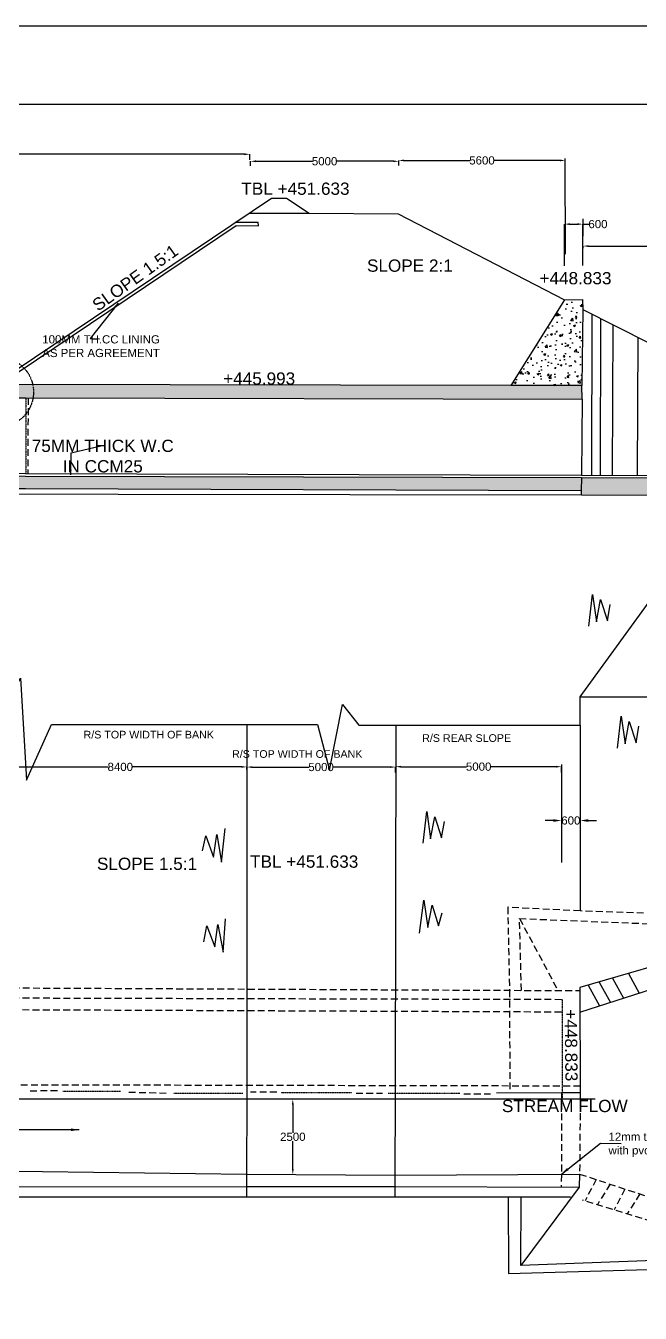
# Model space of a CAD drawing. Header units: inches. Extents: x -90004 to 33256, y -23519 to 53185.
# Drawn here: x -32212 to -9695, y 6005 to 53185 of the extents above; entities that cross this region are included whole.
import ezdxf

# ---------------------------------------------------------------- set-up
doc = ezdxf.new("R2010")
doc.units = ezdxf.units.IN
doc.header["$MEASUREMENT"] = 0
doc.linetypes.add('HIDDEN2', pattern=[0.1875, 0.125, -0.0625])
for name, color, linetype in [('DIM', 7, 'Continuous'), ('DIMENSION', 255, 'Continuous'), ('DRAWING', 7, 'Continuous'), ('HATCH', 7, 'Continuous'), ('TEXT', 255, 'Continuous')]:
    doc.layers.add(name, color=color, linetype=linetype)
doc.styles.get("Standard").update_dxf_attribs({"font": 'arial.ttf'})
doc.dimstyles.new('HOZ', dxfattribs={"dimtxt": 300, "dimasz": 200, "dimexe": 0.18, "dimexo": 0.0625, "dimgap": 0.09, "dimtad": 0, "dimtih": 1, "dimtoh": 1, "dimdec": 0, "dimzin": 0, "dimdsep": 46, "dimtxsty": 'Standard', "dimcen": 0, "dimadec": 0, "dimazin": 0, "dimtfac": 1, "dimtdec": 0, "dimtofl": 0, "dimtmove": 0, "dimatfit": 3, "dimfxl": 1, "dimtolj": 1, "dimtzin": 0, "dimarcsym": 0})
doc.dimstyles.get("Standard").update_dxf_attribs({"dimtxt": 300, "dimasz": 300, "dimexe": 0.18, "dimexo": 0.0625, "dimgap": 0.09, "dimtad": 0, "dimtih": 1, "dimtoh": 1, "dimdec": 4, "dimzin": 0, "dimdsep": 46, "dimtxsty": 'Standard', "dimcen": 0.15625, "dimadec": 0, "dimazin": 0, "dimtfac": 1, "dimtdec": 4, "dimtofl": 0, "dimtmove": 0, "dimatfit": 3, "dimfxl": 1, "dimtolj": 1, "dimtzin": 0, "dimarcsym": 0})
picture_1 = doc.add_image_def('image1.jpg', size_in_pixel=(6504, 4064))
pattern_1 = [(50, (0, 0), (717.26, -62.752), [75, -825]), (355, (0, 0), (-138.7513, 752.192), [60, -660]), (100.4514, (59.8, -5.2), (578.5094, 689.4395), [63.74, -701.142]), (46.1842, (0, 200), (1067.241, -165.519), [112.5, -1237.5]), (96.6356, (88.9, 186.2), (934.663, 974.118), [95.61, -1051.713]), (351.1842, (0, 200), (934.662, 974.119), [90, -990]), (21, (100, 150), (596.907, -402.619), [75, -825]), (326, (100, 150), (243.3153, 725.15), [60, -660]), (71.4514, (149.74, 116.45), (840.2226, 322.5305), [63.74, -701.142]), (37.5, (0, 0), (12.15986, 332.89385), [0, -652, 0, -670, 0, -662.5]), (7.5, (0, 0), (263.0695, 394.4117), [0, -382, 0, -637, 0, -252.5]), (327.5, (-223, 0), (533.8224, -22.5549), [0, -250, 0, -780, 0, -1035]), (317.5, (-323, 0), (583.1862, 100.105), [0, -325, 0, -518, 0, -735])]

# ---------------------------------------------------------------- blocks, each defined once
blk = doc.blocks.new('*D33')
at = {"layer": 'Defpoints', "color": 0, "transparency": 16777216}
for p in [(-33394, 25988), (-24111, 26024), (-24111, 25992)]:
    blk.add_point(p, dxfattribs=at)
at = {"layer": 'DIM', "color": 0, "lineweight": -2, "transparency": 16777216}
for p, q in [((-33394, 25988), (-33394, 26025)), ((-33194, 26024), (-29196, 26024)), ((-24311, 26024), (-28300, 26024)), ((-24111, 25992), (-24111, 26025))]:
    blk.add_line(p, q, dxfattribs=at)
at = {"layer": 'DIM', "color": 0, "transparency": 16777216}
for points in [[(-33194, 26058), (-33194, 25991), (-33394, 26024)], [(-24311, 26058), (-24311, 25991), (-24111, 26024)]]:
    blk.add_solid(points, dxfattribs=at)
at = {"layer": 'DIM', "color": 0, "transparency": 16777216, "insert": (-28748, 26024), "char_height": 300, "attachment_point": 5}
blk.add_mtext('\\A1;8400', dxfattribs=at)
blk = doc.blocks.new('*D34')
at = {"layer": 'Defpoints', "color": 0, "transparency": 16777216}
for p in [(-18658, 26019), (-24111, 25924), (-18658, 25915)]:
    blk.add_point(p, dxfattribs=at)
at = {"layer": 'DIM', "color": 0, "lineweight": -2, "transparency": 16777216}
for p, q in [((-24111, 25925), (-24111, 26020)), ((-23911, 26019), (-21840, 26019)), ((-18858, 26019), (-20945, 26019)), ((-18658, 25915), (-18658, 26020))]:
    blk.add_line(p, q, dxfattribs=at)
at = {"layer": 'DIM', "color": 0, "transparency": 16777216}
for points in [[(-23911, 26053), (-23911, 25986), (-24111, 26019)], [(-18858, 26053), (-18858, 25986), (-18658, 26019)]]:
    blk.add_solid(points, dxfattribs=at)
at = {"layer": 'DIM', "color": 0, "transparency": 16777216, "insert": (-21392, 26019), "char_height": 300, "attachment_point": 5}
blk.add_mtext('\\A1;5000', dxfattribs=at)
blk = doc.blocks.new('*D35')
at = {"layer": 'Defpoints', "color": 0, "transparency": 16777216}
for p in [(-12579, 26033), (-18658, 25818), (-12579, 25818)]:
    blk.add_point(p, dxfattribs=at)
at = {"layer": 'DIM', "color": 0, "lineweight": -2, "transparency": 16777216}
for p, q in [((-18658, 25818), (-18658, 26033)), ((-18458, 26033), (-16064, 26033)), ((-12779, 26033), (-15169, 26033)), ((-12579, 25818), (-12579, 26033))]:
    blk.add_line(p, q, dxfattribs=at)
at = {"layer": 'DIM', "color": 0, "transparency": 16777216}
for points in [[(-18458, 26067), (-18458, 26000), (-18658, 26033)], [(-12779, 26067), (-12779, 26000), (-12579, 26033)]]:
    blk.add_solid(points, dxfattribs=at)
at = {"layer": 'DIM', "color": 0, "transparency": 16777216, "insert": (-15616, 26033), "char_height": 300, "attachment_point": 5}
blk.add_mtext('\\A1;5000', dxfattribs=at)
blk = doc.blocks.new('*D8')
at = {"layer": 'Defpoints', "color": 0, "transparency": 16777216}
for p in [(-52939, 48377), (-23999, 48476), (-23999, 48272)]:
    blk.add_point(p, dxfattribs=at)
at = {"layer": 'DIM', "color": 0, "lineweight": -2, "transparency": 16777216}
for p, q in [((-52939, 48377), (-52939, 48476)), ((-52739, 48476), (-39035, 48476)), ((-24199, 48476), (-37902, 48476)), ((-23999, 48272), (-23999, 48476))]:
    blk.add_line(p, q, dxfattribs=at)
at = {"layer": 'DIM', "color": 0, "transparency": 16777216}
for points in [[(-52739, 48509), (-52739, 48442), (-52939, 48476)], [(-24199, 48509), (-24199, 48442), (-23999, 48476)]]:
    blk.add_solid(points, dxfattribs=at)
at = {"layer": 'DIM', "color": 0, "transparency": 16777216, "insert": (-38469, 48476), "char_height": 300, "attachment_point": 5}
blk.add_mtext('\\A1;26300', dxfattribs=at)
blk = doc.blocks.new('*D9')
at = {"layer": 'Defpoints', "color": 0, "transparency": 16777216}
for p in [(-18546, 48218), (-23977, 48056), (-18546, 48064)]:
    blk.add_point(p, dxfattribs=at)
at = {"layer": 'DIM', "color": 0, "lineweight": -2, "transparency": 16777216}
for p, q in [((-23977, 48057), (-23977, 48218)), ((-23777, 48218), (-21709, 48218)), ((-18746, 48218), (-20814, 48218)), ((-18546, 48065), (-18546, 48218))]:
    blk.add_line(p, q, dxfattribs=at)
at = {"layer": 'DIM', "color": 0, "transparency": 16777216}
for points in [[(-23777, 48252), (-23777, 48185), (-23977, 48218)], [(-18746, 48252), (-18746, 48185), (-18546, 48218)]]:
    blk.add_solid(points, dxfattribs=at)
at = {"layer": 'DIM', "color": 0, "transparency": 16777216, "insert": (-21261, 48218), "char_height": 300, "attachment_point": 5}
blk.add_mtext('\\A1;5000', dxfattribs=at)
blk = doc.blocks.new('*D10')
at = {"layer": 'Defpoints', "color": 0, "transparency": 16777216}
for p in [(-12441, 48249), (-12441, 48141), (-18546, 48065)]:
    blk.add_point(p, dxfattribs=at)
at = {"layer": 'DIM', "color": 0, "lineweight": -2, "transparency": 16777216}
for p, q in [((-18546, 48065), (-18546, 48249)), ((-18346, 48249), (-15941, 48249)), ((-12641, 48249), (-15046, 48249)), ((-12441, 48141), (-12441, 48249))]:
    blk.add_line(p, q, dxfattribs=at)
at = {"layer": 'DIM', "color": 0, "transparency": 16777216}
for points in [[(-18346, 48282), (-18346, 48216), (-18546, 48249)], [(-12641, 48282), (-12641, 48216), (-12441, 48249)]]:
    blk.add_solid(points, dxfattribs=at)
at = {"layer": 'DIM', "color": 0, "transparency": 16777216, "insert": (-15494, 48249), "char_height": 300, "attachment_point": 5}
blk.add_mtext('\\A1;5600', dxfattribs=at)
blk = doc.blocks.new('*D11')
at = {"layer": 'Defpoints', "color": 0, "transparency": 16777216}
for p in [(-11796, 45915), (-12470, 44382), (-11796, 44395)]:
    blk.add_point(p, dxfattribs=at)
at = {"layer": 'DIM', "color": 0, "lineweight": -2, "transparency": 16777216}
for p, q in [((-12470, 44382), (-12470, 45915)), ((-12270, 45915), (-11996, 45915)), ((-11796, 44395), (-11796, 45915)), ((-11796, 45915), (-11577, 45915))]:
    blk.add_line(p, q, dxfattribs=at)
at = {"layer": 'DIM', "color": 0, "transparency": 16777216}
for points in [[(-12270, 45948), (-12270, 45882), (-12470, 45915)], [(-11996, 45948), (-11996, 45882), (-11796, 45915)]]:
    blk.add_solid(points, dxfattribs=at)
at = {"layer": 'DIM', "color": 0, "transparency": 16777216, "insert": (-11245, 45915), "char_height": 300, "attachment_point": 5}
blk.add_mtext('\\A1;600', dxfattribs=at)
blk = doc.blocks.new('*D12')
at = {"layer": 'Defpoints', "color": 0, "transparency": 16777216}
for p in [(-11787, 45035), (2270, 45112), (2270, 44980)]:
    blk.add_point(p, dxfattribs=at)
at = {"layer": 'DIM', "color": 0, "lineweight": -2, "transparency": 16777216}
for p, q in [((-11787, 45035), (-11787, 45112)), ((-11587, 45112), (-5309, 45112)), ((2070, 45112), (-4209, 45112)), ((2270, 44980), (2270, 45112))]:
    blk.add_line(p, q, dxfattribs=at)
at = {"layer": 'DIM', "color": 0, "transparency": 16777216}
for points in [[(-11587, 45145), (-11587, 45078), (-11787, 45112)], [(2070, 45145), (2070, 45078), (2270, 45112)]]:
    blk.add_solid(points, dxfattribs=at)
at = {"layer": 'DIM', "color": 0, "transparency": 16777216, "insert": (-4759, 45112), "char_height": 300, "attachment_point": 5}
blk.add_mtext('\\A1;12830', dxfattribs=at)
blk = doc.blocks.new('*D47')
at = {"layer": 'Defpoints', "color": 0, "transparency": 16777216}
for p in [(-22389, 13845), (-22426, 11092), (-22408, 11092)]:
    blk.add_point(p, dxfattribs=at)
at = {"layer": 'DIM', "color": 0, "lineweight": -2, "transparency": 16777216}
for p, q in [((-22389, 13845), (-22427, 13845)), ((-22426, 13645), (-22426, 12622)), ((-22426, 11292), (-22426, 12316)), ((-22408, 11092), (-22427, 11092))]:
    blk.add_line(p, q, dxfattribs=at)
at = {"layer": 'DIM', "color": 0, "transparency": 16777216}
for points in [[(-22460, 13645), (-22393, 13645), (-22426, 13845)], [(-22460, 11292), (-22393, 11292), (-22426, 11092)]]:
    blk.add_solid(points, dxfattribs=at)
at = {"layer": 'DIM', "color": 0, "transparency": 16777216, "insert": (-22426, 12469), "char_height": 300, "attachment_point": 5}
blk.add_mtext('\\A1;2500', dxfattribs=at)
blk = doc.blocks.new('*D67')
at = {"layer": 'Defpoints', "color": 0, "transparency": 16777216}
for p in [(-12579, 24068), (-11897, 24068), (-11897, 24061)]:
    blk.add_point(p, dxfattribs=at)
at = {"layer": 'DIMENSION', "color": 0, "lineweight": -2, "transparency": 16777216}
for p, q in [((-12579, 24068), (-12579, 24061)), ((-11897, 24068), (-11897, 24061)), ((-12879, 24061), (-13179, 24061)), ((-11597, 24061), (-11297, 24061))]:
    blk.add_line(p, q, dxfattribs=at)
at = {"layer": 'DIMENSION', "color": 0, "transparency": 16777216}
for points in [[(-12879, 24111), (-12879, 24011), (-12579, 24061)], [(-11597, 24111), (-11597, 24011), (-11897, 24061)]]:
    blk.add_solid(points, dxfattribs=at)
at = {"layer": 'DIMENSION', "color": 0, "transparency": 16777216, "insert": (-12238, 24061), "char_height": 300, "attachment_point": 5}
blk.add_mtext('\\A1;600', dxfattribs=at)

msp = doc.modelspace()

# ---------------------------------------------------------------- hatches: boundary and pattern name
at = {"layer": 'HATCH'}
h = msp.add_hatch(dxfattribs=at)
h.set_pattern_fill('AR-CONC', color=256, scale=100, style=0)
h.set_pattern_definition(pattern_1)
h.paths.add_polyline_path([(-68937.96418, 43244.34164), (-69616.95025, 43244.34164), (-69616.95025, 42912.63273), (-69627.69538, 40113.9367), (-66986.91997, 40101.02516)])
h.paths.add_polyline_path([(-61071.78848, 40089.31133), (-66986.91997, 40101.02516), (-69627.69538, 40113.9367), (-69629.60274, 39617.14292), (-61072.75635, 39600.5663)])
h.paths.add_polyline_path([(-44919.85446, 40057.32538), (-61071.78848, 40089.31133), (-61072.75635, 39600.5663), (-44920.81714, 39571.19925)])
h.paths.add_polyline_path([(-40658.0382, 40079.12999), (-43755.25186, 40089.37435), (-44919.85485, 40057.12941), (-44920.81048, 39574.56408), (-44920.73832, 39571.19911), (-40659.79467, 39548.09192)])
h.paths.add_polyline_path([(-34464.03339, 40058.64268), (-40658.0382, 40079.12999), (-40659.79467, 39548.09192), (-34480.37808, 39545.21842, -0.0423680239), (-34498.76853, 39761.86103, -0.0583206493)])
h.paths.add_polyline_path([(-31928.29167, 39761.86103, 0.0545638021), (-31958.72159, 40039.87798), (-33175.21979, 40042.7794), (-33355.16972, 40054.97499), (-34464.03339, 40058.64268, 0.0583206493), (-34498.76853, 39761.86103, 0.0423680239), (-34480.37808, 39545.21842), (-32204.01362, 39544.15989), (-31946.95667, 39543.61901, 0.0426842582)])
h.paths.add_polyline_path([(-11832.1661, 40007.32493), (-14431.07258, 39998.07341), (-31958.72159, 40039.87798, -0.0545638021), (-31928.29167, 39761.86103, -0.0426842582), (-31946.95667, 39543.61901), (-11822.52888, 39501.27437)])
h = msp.add_hatch(dxfattribs=at)
h.set_pattern_fill('AR-CONC', color=256, scale=500, style=0)
h.paths.add_polyline_path([(-14431.07258, 39998.07341), (-11832.1661, 40007.32493), (-11803.95456, 42786.34252), (-11815.17602, 43149.50912), (-12474.99798, 43136.05836)])
h = msp.add_hatch(dxfattribs=at)
h.set_pattern_fill('AR-CONC', color=256, scale=100, style=0)
h.paths.add_polyline_path([(-14431.07258, 39998.07341), (-11832.1661, 40007.32493), (-11803.95456, 42786.34252), (-11815.17602, 43149.50912), (-12474.99798, 43136.05836)])
h = msp.add_hatch(dxfattribs=at)
h.set_pattern_fill('AR-CONC', color=256, scale=100, style=0)
h.set_pattern_definition(pattern_1)
h.paths.add_polyline_path([(2240.80464, 36592.72438), (-11847.91201, 36625.70814), (-11862.14299, 36146.67992), (-11862.36896, 35998.90064), (-11848.65604, 35998.87968), (1375.60498, 35945.87144), (1747.8536, 35390.00412), (2237.02097, 35384.09784)])
h.paths.add_polyline_path([(-11847.91201, 36625.70814), (-32220.83312, 36679.5476), (-37322.81975, 36698.03251), (-44854.75249, 36719.64301), (-44861.6711, 36719.65833), (-44863.64747, 36249.31001), (-37323.59137, 36217.62736), (-32225.86423, 36219.11476), (-11862.14299, 36146.67992)])

# ---------------------------------------------------------------- linework, layer by layer
at = {"layer": 'DRAWING', "const_width": 50}
msp.add_lwpolyline([(-88905.40536, 50303.80206), (33231.31648, 50303.80206), (33231.31648, -18764.56638), (-88905.40536, -18764.56638)], close=True, dxfattribs=at)
at = {"layer": 'DRAWING'}
for points in [[(-12454.85123, 48324.38699), (-12443.6122, 44810.2327)], [(-87961.40493, 41239.11265), (-78969.96392, 41254.17626), (-78941.11396, 41206.14666), (-72970.25323, 41196.34944), (-69616.95025, 42912.63273), (-69616.95025, 43244.34164), (-68937.96418, 43244.34164), (-62792.14726, 46374.03713), (-55167.79586, 46371.97184), (-54342.16822, 46921.30855), (-53770.34644, 46911.62754), (-52980.32094, 46379.15382), (-52462.54534, 46028.92207), (-43755.25186, 40089.37435), (-33355.16972, 40054.97499), (-23204.77116, 46869.73349), (-22653.40157, 46861.97639), (-21826.30873, 46312.89708), (-18568.61648, 46296.86532), (-12474.99798, 43136.05836), (-11815.17602, 43149.50912), (-11803.95456, 42786.34252), (-6932.51207, 40334.32092)], [(-24033.6039, 46313.27307), (-21826.30873, 46312.89708)], [(-33175.21979, 40042.7794), (-24500.17595, 45859.24522), (-23683.50138, 45858.06112), (-23690.61324, 45972.90647), (-24541.33241, 45972.39512)], [(-11799.05036, 44826.16053), (-11782.98991, 46107.81458)], [(-12474.99798, 43136.05836), (-14431.07258, 39998.07341)], [(-11803.95456, 42786.34252), (-11832.1661, 40007.32493)], [(-11469.86293, 42618.1788), (-11486.80744, 36721.02903)], [(-11148.0578, 42456.19944), (-11164.53955, 36720.10305)], [(-10702.46024, 42231.90964), (-10718.30121, 36718.82085)], [(-9789.53302, 36716.15219), (-9777.14477, 41766.15571)], [(-40659.79467, 39548.09192), (-32204.01362, 39544.15989), (-11822.52888, 39501.27437), (-11832.1661, 40007.32493), (-14431.07258, 39998.07341), (-33175.21979, 40042.7794), (-33355.16972, 40054.97499)], [(-11822.52888, 39501.27437), (-11848.79323, 36722.06914)], [(-87963.83411, 37492.76545), (-78001.01199, 37473.90934), (-77546.89146, 36756.87781), (-76472.53841, 36766.87617), (-74787.10915, 36763.83736), (-69640.55974, 36763.263), (-52449.45653, 36736.45918), (-44854.75249, 36719.64301), (-37322.81975, 36698.03251), (-32220.83312, 36679.5476), (-11847.91201, 36625.70814), (2240.80464, 36592.72438)], [(-78982.16968, 36867.34037), (-77613.6449, 36862.27784), (-44861.47636, 36807.60888), (-37326.28622, 36789.75498), (-32219.50003, 36774.69822), (-11848.79323, 36722.06914), (2240.80464, 36681.58495)], [(-11847.91201, 36625.70814), (-11862.14299, 36146.67992)], [(-11848.65604, 35998.87968), (1375.60498, 35945.87144), (1747.8536, 35390.00412), (2237.02097, 35384.09784), (2240.80464, 36592.72438)], [(-78098.81563, 36128.38857), (-69643.0295, 36119.98585), (-37322.34756, 36037.83151), (-11848.65604, 35998.87968)], [(-11862.14299, 36146.67992), (-32225.86423, 36219.11476), (-37323.59137, 36217.62736), (-44854.80802, 36249.27287), (-69642.43913, 36273.75433)], [(-11862.14299, 36146.67992), (-11862.36896, 35998.90064)], [(-11896.65123, 28592.85564), (-8035.0019, 33900.68804), (5210.48728, 33833.05123), (12617.02511, 33810.73052)], [(-11575.34248, 31179.57335), (-11439.17047, 32346.07966), (-11298.58647, 31341.49267), (-11147.18811, 32155.2442), (-10894.85767, 31373.89872), (-10793.92514, 31982.41196)], [(-33383.80482, 27622.2263), (-33276.80929, 27622.2263), (-32409.83302, 29282.45958), (-32189.35074, 25537.55462), (-31269.38846, 27574.1943)], [(-21525.60121, 27574.1943), (-21077.90259, 25902.20694), (-20609.5402, 28311.21348), (-20005.06229, 27552.27069)], [(-20005.06229, 27552.27069), (-18654.92318, 27552.27069), (-11896.65123, 27552.27069), (-11896.65123, 28592.85564), (-8072.40279, 28592.85564), (-8072.40279, 20617.70412)], [(-14528.68858, 10264.66419), (-14520.34742, 7458.81652), (-8124.03938, 7647.36169), (-42.83959, 4961.90092), (-116.78845, -24.34195), (2517.35977, -35.63285), (2552.74343, 6744.74701), (2128.33521, 6912.85763), (2122.17027, 21689.49361), (2165.42252, 27215.94213), (2170.57413, 27896.48903), (1509.84662, 27888.9031), (1475.61713, 22208.77434), (-7348.76822, 19257.85659), (-11911.27855, 17936.21628), (-11891.75477, 14084.67124), (-12576.68874, 14078.37026), (-14967.79452, 14073.40772)], [(-10525.26717, 26713.06549), (-10389.09516, 27879.5718), (-10248.51116, 26874.98481), (-10097.11281, 27688.73633), (-9844.78236, 26907.39086), (-9743.84983, 27515.9041)], [(-79025.00818, 27553.76512), (-79025.00818, 21852.27992), (-79025.00818, 14131.32151), (-79105.11945, 6840.4537), (-79581.54825, 6621.54335), (-79566.24186, -297.26088), (-76702.18464, -283.6769), (-76708.76733, 4885.67784), (-73151.95399, 6748.84373), (-69114.23278, 7114.94996), (-67115.87136, 7123.86118), (-67128.88576, 10264.66419), (-62966.42112, 10264.66419), (-53153.89904, 10264.66419), (-43878.71918, 10264.66419), (-33440.03699, 10264.66419), (-24144.05288, 10264.66419), (-18690.93436, 10264.66419), (-14528.68858, 10264.66419), (-14063.82132, 10264.66419), (-12255.35337, 10264.66419)], [(-31269.38846, 27574.1943), (-24111.6577, 27574.1943)], [(-24111.6577, 27574.1943), (-24106.34385, 13866.5725), (-24118.22479, 11103.79818), (-24120.16893, 10651.70921), (-24120.16893, 10264.66419)], [(-24111.6577, 27574.1943), (-21525.60121, 27574.1943)], [(-18654.92318, 27552.27069), (-18679.31294, 14059.27785), (-18671.71183, 13841.59898), (-18690.11194, 11114.11519), (-18693.36134, 10632.44964), (-18693.36134, 10264.66419)], [(-11896.65123, 27552.27069), (-11896.65123, 20746.52964)], [(-12578.97274, 26117.38844), (-12578.97274, 22519.6109)], [(-17653.2746, 23226.2606), (-17517.10259, 24392.76692), (-17376.51859, 23388.17992), (-17225.12024, 24201.93145), (-16972.78979, 23420.58597), (-16871.85726, 24029.09921)], [(-25739.08696, 22949.67842), (-25610.31868, 23496.52345), (-25330.1785, 22721.56947), (-25209.43126, 23549.0977), (-25038.37296, 22533.95168), (-24910.89662, 23763.89802)], [(-11906.70043, 17033.07113), (-6927.12636, 18639.76689), (2122.17027, 21689.49361)], [(-17786.27982, 19932.4608), (-17623.02694, 21137.58452), (-17479.68269, 20139.2807), (-17316.42982, 20958.60579), (-17085.48645, 20202.91749), (-16950.10592, 20672.23977)], [(-25684.76208, 19613.57346), (-25579.20326, 20206.67412), (-25280.1201, 19437.83998), (-25170.16297, 20255.00083), (-24976.63862, 19235.74648), (-24893.07097, 20461.48785)], [(-10125.21028, 18453.5937), (-9730.65536, 17735.18788)], [(-11603.40264, 18025.3999), (-11186.10144, 17265.57763)], [(-11199.73758, 18142.33115), (-10788.64793, 17393.81889)], [(-10710.16525, 18284.14749), (-10306.6091, 17549.35222)], [(-11351.1693, 13845.49011), (-69725.96918, 13845.49011), (-69725.96991, 13939.73272)], [(-69703.52335, 11219.78193), (-69069.84016, 11194.02142), (-62874.08594, 11153.47505), (-53101.53003, 11224.98929), (-43898.69003, 11189.92657), (-33477.72206, 11217.7864), (-24118.22479, 11103.79818), (-18690.42856, 11067.18126), (-11915.97067, 11104.03985), (-11933.82745, 10630.32076)], [(-69782.43981, 10604.41905), (-69058.49058, 10597.53204), (-62874.08594, 10587.5285), (-53101.53003, 10648.71092), (-43900.41517, 10648.71092), (-33424.98648, 10642.06539), (-24120.16893, 10651.70921), (-18693.36134, 10651.70921), (-11933.82745, 10630.32076), (-14064.81868, 7759.82865), (-14063.82132, 10264.66419)], [(339.45637, 436.42157), (370.31377, 5276.19042), (-7860.34803, 7988.82378), (-14064.81868, 7759.82865)]]:
    msp.add_lwpolyline(points, dxfattribs=at)
at = {"layer": 'DRAWING', "linetype": 'HIDDEN2'}
for points in [[(-32204.01362, 39544.15989), (-32211.16877, 36774.6767)], [(-12554.85589, 17507.49906), (-12554.85589, 13845.49011)], [(-30854.33481, 14144.61643), (-28739.67249, 14144.61643)], [(-26797.51208, 14071.84474), (-24256.93887, 14071.84474)], [(-22852.84498, 14098.9973), (-20262.88227, 14098.9973)], [(-18933.74811, 14071.00031), (-16311.77841, 14071.00031)]]:
    msp.add_lwpolyline(points, dxfattribs=at)
at = {"layer": 'DRAWING', "linetype": 'HIDDEN2', "ltscale": 2000}
for points in [[(-32127.56363, 39543.99903), (-32134.71887, 36774.47918)], [(2122.36086, 21232.65975), (2535.6034, 21428.47506), (2609.34924, 28300.19879), (-35.30698, 28331.93068), (-55.10802, 23290.854), (-8072.40279, 20617.70412), (-11896.65123, 20746.52964), (-14552.01316, 20881.70531), (-14483.9001, 17839.10918), (-14476.08681, 14074.42822)], [(-14050.0264, 17836.98798), (-14119.66287, 20469.2695), (-8076.15638, 20226.63278), (-7783.07125, 20273.51617), (396.273, 22992.07877), (433.12365, 27837.01498), (1509.84662, 27888.9031)], [(-14119.66287, 20469.2695), (-12708.49535, 17830.42925)], [(-69725.96991, 17895.49004), (-69728.44232, 18014.68694), (-53091.57597, 17971.19954), (-33444.83926, 17931.80895), (-11910.72253, 17826.52895)], [(-69079.02663, 17657.06599), (-12554.85589, 17507.49906)], [(-12585.29932, 17038.5652), (-40041.59206, 17148.9162)], [(-11892.98118, 14326.61233), (-69725.96991, 14445.16675)], [(-32051.85754, 14159.93802), (-31034.41595, 14164.33757)], [(-28435.59398, 14110.18298), (-27004.6419, 14068.55161)], [(-23013.91171, 14107.30951), (-23982.18911, 14105.61791)], [(-20107.54857, 14064.37659), (-19143.0879, 14064.37659)], [(-16165.40803, 14050.39856), (-15176.509, 14050.39856)], [(-12576.68874, 14078.37026), (-12587.59248, 10632.3894)], [(-11891.75477, 14084.67124), (-11915.97067, 11104.03985)], [(-11915.97067, 11104.03985), (2073.36657, 6491.22293), (2102.96297, 411.71959), (1411.49316, 411.71959), (1469.71326, 6012.24434), (-11805.80137, 10151.33334)], [(-11304.99475, 10902.57783), (-11719.24852, 10124.34757)], [(-10802.33597, 10736.8321), (-11265.49889, 9982.87583)], [(-10253.88471, 10555.98685), (-10651.62392, 9791.47963)], [(-9705.24159, 10375.07833), (-10177.0073, 9643.5019)]]:
    msp.add_lwpolyline(points, dxfattribs=at)
at = {"layer": 'DRAWING', "linetype": 'HIDDEN2'}
msp.add_circle((-33213.5301, 39761.86103), 1285.23843, dxfattribs=at)

# ---------------------------------------------------------------- texts
at = {"layer": 'DIM', "insert": (-22329.1377, 47211.26978), "char_height": 450, "width": 4216.1379791, "attachment_point": 5}
msp.add_mtext('\\A1;TBL +451.633', dxfattribs=at)
at = {"layer": 'DIM', "char_height": 450, "attachment_point": 5}
for s, insert, rotation in [('\\A1;SLOPE 1.5:1', (-28202.36616, 43947.10237), 35.508809082), ('\\A1;+448.833', (-12229.77679, 15823.66646), 270.66272774)]:
    msp.add_mtext(s, dxfattribs=dict(at, insert=insert, rotation=rotation))
at = {"layer": 'DIM', "attachment_point": 5}
for s, insert, char_height in [('\\A1;SLOPE 2:1', (-18135.72441, 44392.13459), 450), ('\\A1;+448.833', (-12068.00382, 43931.59096), 450), ('\\A1;100MM TH.CC LINING\\PAS PER AGREEMENT', (-29452.2367, 41441.14641), 300), ('\\A1;+445.993', (-23658.26981, 40254.16511), 450), ('\\A1;75MM THICK W.C\\PIN CCM25', (-29390.54385, 37412.72822), 450), ('\\A1;R/S TOP WIDTH OF BANK', (-27704.26084, 27206.15414), 279.7489789), ('\\A1;R/S REAR SLOPE', (-16055.83845, 27081.30161), 279.7489789), ('\\A1;R/S TOP WIDTH OF BANK', (-22263.1694, 26496.56954), 279.7489789), ('\\A1;SLOPE 1.5:1', (-27768.66595, 22471.1612), 450), ('\\A1;TBL +451.633', (-22008.82122, 22552.45457), 450), ('\\A1;STREAM FLOW', (-12458.91986, 13597.22707), 450)]:
    msp.add_mtext(s, dxfattribs=dict(at, insert=insert, char_height=char_height))
at = {"layer": 'TEXT', "insert": (-10858.49784, 12624.24977), "char_height": 300.4634801, "width": 5180.6700146, "attachment_point": 1}
msp.add_mtext('12mm thick expansion joint with pvc water stopper', dxfattribs=at)

# ---------------------------------------------------------------- dimensions: what is measured, and where the dimension line sits
at = {"layer": 'DIM'}
for base, p1, p2, text, picture, middle in [((-23998.9653, 48475.53023), (-52938.75111, 48377.23499), (-23998.9653, 48271.99879), '26300', '*D8', (-38468.85821, 48475.53023)), ((-18546.35435, 48218.25708), (-23976.56749, 48056.44124), (-18546.35435, 48064.48456), '5000', '*D9', (-21261.46092, 48218.25708)), ((-12441.12197, 48249.10474), (-18546.35435, 48064.54706), (-12441.12197, 48141.30105), '5600', '*D10', (-15493.73816, 48249.10474)), ((2269.87555, 45111.66934), (-11787.1852, 45034.72461), (2269.87555, 44979.83006), '12830', '*D12', (-4758.65482, 45111.66934))]:
    dim = msp.add_linear_dim(base=base, p1=p1, p2=p2, text=text, dimstyle='HOZ', dxfattribs=at)
    dim.commit()
    dim.dimension.update_dxf_attribs({"geometry": picture, "text_midpoint": middle})
for base, p1, p2, text, picture, middle in [((-11795.7907, 45914.83679), (-12469.91301, 44382.32232), (-11795.7907, 44395.03149), '600', '*D11', (-11245.18161, 45914.83679)), ((-24111.04431, 26024.45325), (-33394.09611, 25988.28049), (-24111.04431, 25991.87912), '8400', '*D33', (-28748.19151, 26024.45325)), ((-18657.88344, 26019.43418), (-24111.01816, 25924.44071), (-18657.88344, 25914.5837), '5000', '*D34', (-21392.36962, 26019.43418)), ((-12578.97274, 26033.30261), (-18658.05776, 25818.14686), (-12578.97274, 25818.14686), '5000', '*D35', (-15616.25721, 26033.30261))]:
    dim = msp.add_linear_dim(base=base, p1=p1, p2=p2, text=text, dimstyle='HOZ', dxfattribs=at)
    dim.commit()
    dim.dimension.update_dxf_attribs({"geometry": picture, "text_midpoint": middle, "dimtype": 160})
dim = msp.add_linear_dim(base=(-22426.47747, 11092.25905), p1=(-22389.18408, 13845.49011), p2=(-22407.75789, 11092.25905), angle=90, text='2500', dimstyle='HOZ', dxfattribs=at)
dim.commit()
dim.dimension.update_dxf_attribs({"geometry": '*D47', "text_midpoint": (-22426.47747, 12468.87458)})
at = {"layer": 'DIMENSION'}
dim = msp.add_linear_dim(base=(-11896.65123, 24061.49578), p1=(-12578.97274, 24067.75661), p2=(-11896.65123, 24067.75661), text='600', dimstyle='Standard', dxfattribs=at)
dim.commit()
dim.dimension.update_dxf_attribs({"geometry": '*D67', "text_midpoint": (-12237.81198, 24061.49578)})

# ---------------------------------------------------------------- pictures from other files: only their frames are drawn
image = msp.add_image(picture_1, insert=(-90004.41315, -23519.37625), size_in_units=(122757.26268, 76704.41506), dxfattribs=dict(fade=30))
image.dxf.flags = 7

# ---------------------------------------------------------------- leaders
at = {"layer": 'DIM'}
for points in [[(-28826.89619, 43022.38398), (-29850.12751, 41728.16362), (-29514.81224, 41715.93951)], [(-30563.89303, 36722.66827), (-30548.64928, 37532.56008), (-29465.80127, 37793.4798)]]:
    msp.add_leader(points, dimstyle='HOZ', override={"dimgap": 0.09, "dimtad": 0}, dxfattribs=at)
at = {"layer": 'TEXT'}
for points in [[(-30256.66321, 12727.79831), (-36014.98756, 12727.79831)], [(-12586.1817, 11100.36904), (-11155.78667, 12233.82172), (-10396.1106, 12222.02807)]]:
    msp.add_leader(points, dimstyle='Standard', override={"dimgap": 0.09, "dimtad": 0}, dxfattribs=at)

doc.saveas('drawing.dxf')
